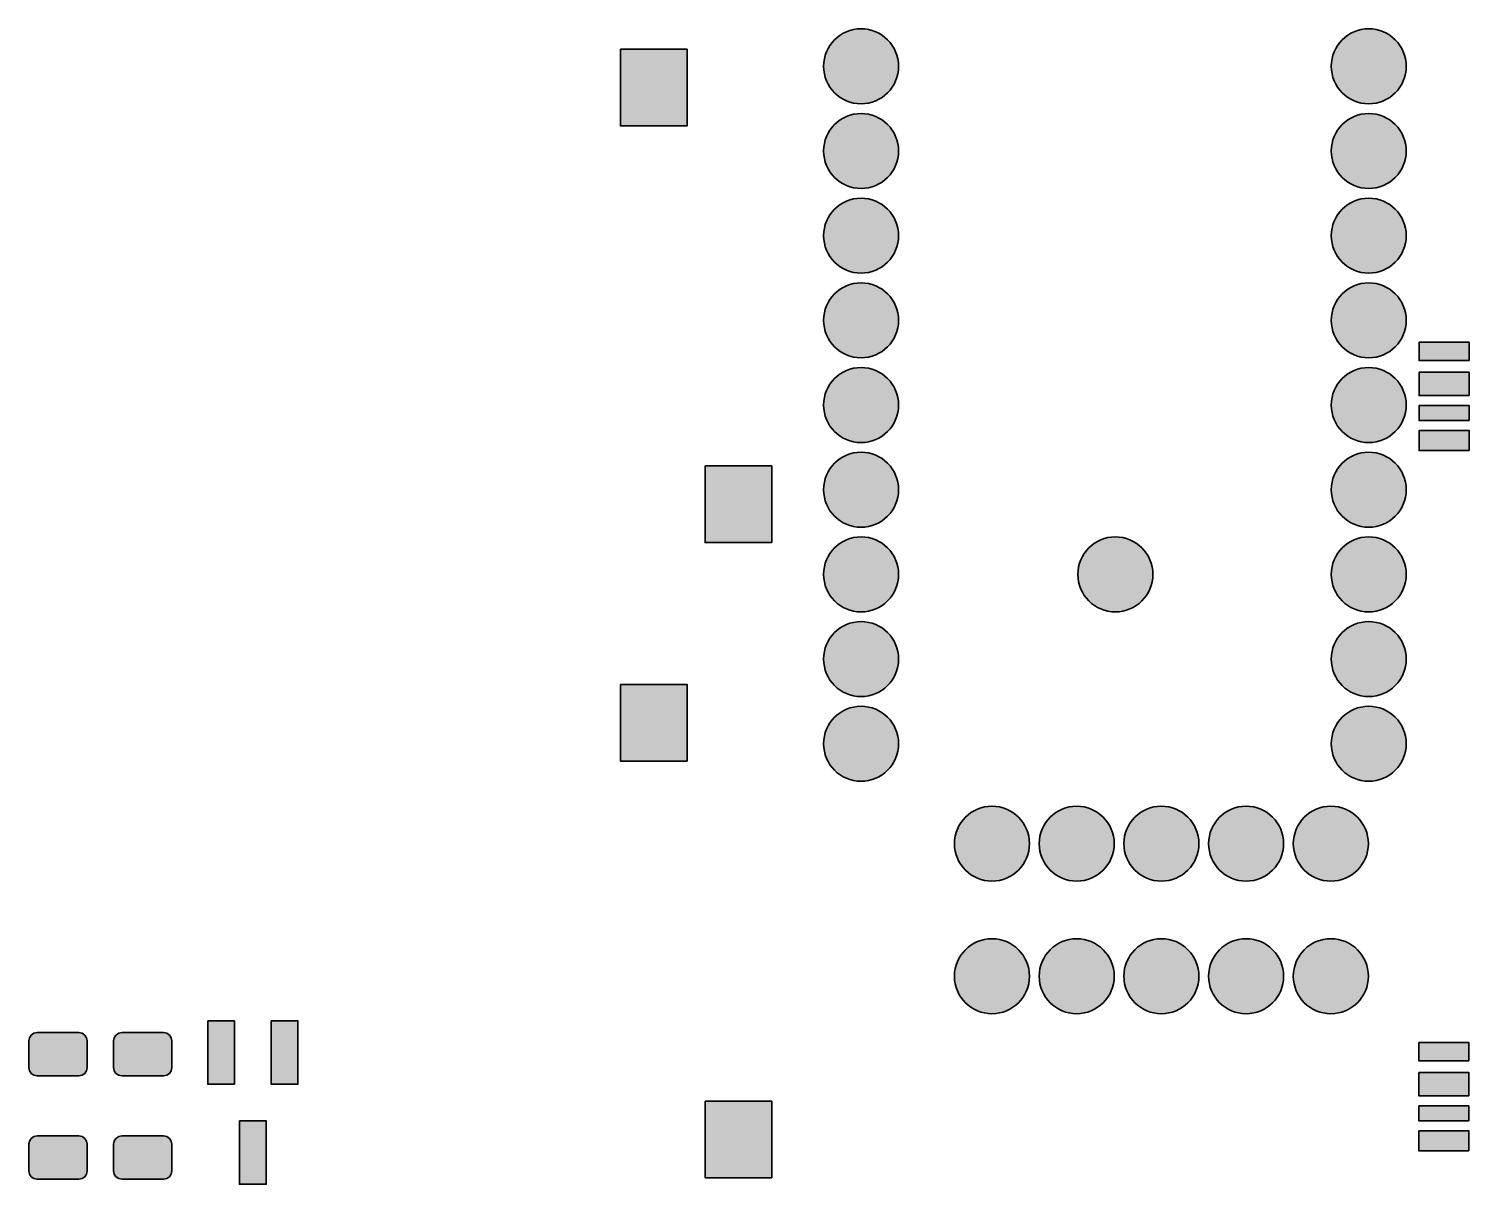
# Model space of a CAD drawing. Header units: inches. Extents: x 44 to 171, y 66 to 186.
# Drawn here: x 112.43 to 155.62, y 122.7 to 157.35 of the extents above; entities that cross this region are included whole.
import ezdxf

# ---------------------------------------------------------------- set-up
doc = ezdxf.new("R2010")
doc.units = ezdxf.units.IN
doc.header["$MEASUREMENT"] = 0
doc.layers.add('Layer 1', color=7, linetype='Continuous')

# ---------------------------------------------------------------- blocks, each defined once
blk = doc.blocks.new('block 7')
at = {"layer": 'Layer 1', "true_color": 0xffffff}
h = blk.add_hatch(color=7, dxfattribs=at)
h.dxf.hatch_style = 2
edge = h.paths.add_edge_path()
edge.add_spline(control_points=[(151.471, 130.059), (152.092, 130.059), (152.596, 129.555), (152.596, 128.934), (152.596, 128.312), (152.092, 127.809), (151.471, 127.809), (150.85, 127.809), (150.346, 128.312), (150.346, 128.934), (150.346, 129.555), (150.85, 130.059), (151.471, 130.059)], knot_values=[0, 0, 0, 0, 1, 1, 1, 2, 2, 2, 3, 3, 3, 4, 4, 4, 4], degree=3, periodic=1)
at = {"layer": 'Layer 1', "color": 7, "lineweight": 35, "true_color": 0xffffff}
blk.add_open_spline([(151.471, 130.059), (152.092, 130.059), (152.596, 129.555), (152.596, 128.934), (152.596, 128.312), (152.092, 127.809), (151.471, 127.809), (150.85, 127.809), (150.346, 128.312), (150.346, 128.934), (150.346, 129.555), (150.85, 130.059), (151.471, 130.059)], degree=3, knots=[0, 0, 0, 0, 1, 1, 1, 2, 2, 2, 3, 3, 3, 4, 4, 4, 4], dxfattribs=at)
blk = doc.blocks.new('block 8')
at = {"layer": 'Layer 1', "true_color": 0xffffff}
h = blk.add_hatch(color=7, dxfattribs=at)
h.dxf.hatch_style = 2
edge = h.paths.add_edge_path()
edge.add_spline(control_points=[(148.931, 130.059), (149.552, 130.059), (150.056, 129.555), (150.056, 128.934), (150.056, 128.312), (149.552, 127.809), (148.931, 127.809), (148.31, 127.809), (147.806, 128.312), (147.806, 128.934), (147.806, 129.555), (148.31, 130.059), (148.931, 130.059)], knot_values=[0, 0, 0, 0, 1, 1, 1, 2, 2, 2, 3, 3, 3, 4, 4, 4, 4], degree=3, periodic=1)
at = {"layer": 'Layer 1', "color": 7, "lineweight": 35, "true_color": 0xffffff}
blk.add_open_spline([(148.931, 130.059), (149.552, 130.059), (150.056, 129.555), (150.056, 128.934), (150.056, 128.312), (149.552, 127.809), (148.931, 127.809), (148.31, 127.809), (147.806, 128.312), (147.806, 128.934), (147.806, 129.555), (148.31, 130.059), (148.931, 130.059)], degree=3, knots=[0, 0, 0, 0, 1, 1, 1, 2, 2, 2, 3, 3, 3, 4, 4, 4, 4], dxfattribs=at)
blk = doc.blocks.new('block 9')
at = {"layer": 'Layer 1', "true_color": 0xffffff}
h = blk.add_hatch(color=7, dxfattribs=at)
h.dxf.hatch_style = 2
edge = h.paths.add_edge_path()
edge.add_spline(control_points=[(146.391, 130.059), (147.012, 130.059), (147.516, 129.555), (147.516, 128.934), (147.516, 128.312), (147.012, 127.809), (146.391, 127.809), (145.77, 127.809), (145.266, 128.312), (145.266, 128.934), (145.266, 129.555), (145.77, 130.059), (146.391, 130.059)], knot_values=[0, 0, 0, 0, 1, 1, 1, 2, 2, 2, 3, 3, 3, 4, 4, 4, 4], degree=3, periodic=1)
at = {"layer": 'Layer 1', "color": 7, "lineweight": 35, "true_color": 0xffffff}
blk.add_open_spline([(146.391, 130.059), (147.012, 130.059), (147.516, 129.555), (147.516, 128.934), (147.516, 128.312), (147.012, 127.809), (146.391, 127.809), (145.77, 127.809), (145.266, 128.312), (145.266, 128.934), (145.266, 129.555), (145.77, 130.059), (146.391, 130.059)], degree=3, knots=[0, 0, 0, 0, 1, 1, 1, 2, 2, 2, 3, 3, 3, 4, 4, 4, 4], dxfattribs=at)
blk = doc.blocks.new('block 10')
at = {"layer": 'Layer 1', "true_color": 0xffffff}
h = blk.add_hatch(color=7, dxfattribs=at)
h.dxf.hatch_style = 2
edge = h.paths.add_edge_path()
edge.add_spline(control_points=[(143.851, 130.059), (144.472, 130.059), (144.976, 129.555), (144.976, 128.934), (144.976, 128.312), (144.472, 127.809), (143.851, 127.809), (143.23, 127.809), (142.726, 128.312), (142.726, 128.934), (142.726, 129.555), (143.23, 130.059), (143.851, 130.059)], knot_values=[0, 0, 0, 0, 1, 1, 1, 2, 2, 2, 3, 3, 3, 4, 4, 4, 4], degree=3, periodic=1)
at = {"layer": 'Layer 1', "color": 7, "lineweight": 35, "true_color": 0xffffff}
blk.add_open_spline([(143.851, 130.059), (144.472, 130.059), (144.976, 129.555), (144.976, 128.934), (144.976, 128.312), (144.472, 127.809), (143.851, 127.809), (143.23, 127.809), (142.726, 128.312), (142.726, 128.934), (142.726, 129.555), (143.23, 130.059), (143.851, 130.059)], degree=3, knots=[0, 0, 0, 0, 1, 1, 1, 2, 2, 2, 3, 3, 3, 4, 4, 4, 4], dxfattribs=at)
blk = doc.blocks.new('block 11')
at = {"layer": 'Layer 1', "true_color": 0xffffff}
h = blk.add_hatch(color=7, dxfattribs=at)
h.dxf.hatch_style = 2
edge = h.paths.add_edge_path()
edge.add_spline(control_points=[(141.311, 130.059), (141.932, 130.059), (142.436, 129.555), (142.436, 128.934), (142.436, 128.312), (141.932, 127.809), (141.311, 127.809), (140.69, 127.809), (140.186, 128.312), (140.186, 128.934), (140.186, 129.555), (140.69, 130.059), (141.311, 130.059)], knot_values=[0, 0, 0, 0, 1, 1, 1, 2, 2, 2, 3, 3, 3, 4, 4, 4, 4], degree=3, periodic=1)
at = {"layer": 'Layer 1', "color": 7, "lineweight": 35, "true_color": 0xffffff}
blk.add_open_spline([(141.311, 130.059), (141.932, 130.059), (142.436, 129.555), (142.436, 128.934), (142.436, 128.312), (141.932, 127.809), (141.311, 127.809), (140.69, 127.809), (140.186, 128.312), (140.186, 128.934), (140.186, 129.555), (140.69, 130.059), (141.311, 130.059)], degree=3, knots=[0, 0, 0, 0, 1, 1, 1, 2, 2, 2, 3, 3, 3, 4, 4, 4, 4], dxfattribs=at)
blk = doc.blocks.new('block 12')
at = {"layer": 'Layer 1', "true_color": 0xffffff}
h = blk.add_hatch(color=7, dxfattribs=at)
h.dxf.hatch_style = 2
edge = h.paths.add_edge_path()
edge.add_spline(control_points=[(141.311, 134.035), (141.932, 134.035), (142.436, 133.531), (142.436, 132.91), (142.436, 132.289), (141.932, 131.785), (141.311, 131.785), (140.69, 131.785), (140.186, 132.289), (140.186, 132.91), (140.186, 133.531), (140.69, 134.035), (141.311, 134.035)], knot_values=[0, 0, 0, 0, 1, 1, 1, 2, 2, 2, 3, 3, 3, 4, 4, 4, 4], degree=3, periodic=1)
at = {"layer": 'Layer 1', "color": 7, "lineweight": 35, "true_color": 0xffffff}
blk.add_open_spline([(141.311, 134.035), (141.932, 134.035), (142.436, 133.531), (142.436, 132.91), (142.436, 132.289), (141.932, 131.785), (141.311, 131.785), (140.69, 131.785), (140.186, 132.289), (140.186, 132.91), (140.186, 133.531), (140.69, 134.035), (141.311, 134.035)], degree=3, knots=[0, 0, 0, 0, 1, 1, 1, 2, 2, 2, 3, 3, 3, 4, 4, 4, 4], dxfattribs=at)
blk = doc.blocks.new('block 13')
at = {"layer": 'Layer 1', "true_color": 0xffffff}
h = blk.add_hatch(color=7, dxfattribs=at)
h.dxf.hatch_style = 2
edge = h.paths.add_edge_path()
edge.add_spline(control_points=[(143.851, 134.035), (144.472, 134.035), (144.976, 133.531), (144.976, 132.91), (144.976, 132.289), (144.472, 131.785), (143.851, 131.785), (143.23, 131.785), (142.726, 132.289), (142.726, 132.91), (142.726, 133.531), (143.23, 134.035), (143.851, 134.035)], knot_values=[0, 0, 0, 0, 1, 1, 1, 2, 2, 2, 3, 3, 3, 4, 4, 4, 4], degree=3, periodic=1)
at = {"layer": 'Layer 1', "color": 7, "lineweight": 35, "true_color": 0xffffff}
blk.add_open_spline([(143.851, 134.035), (144.472, 134.035), (144.976, 133.531), (144.976, 132.91), (144.976, 132.289), (144.472, 131.785), (143.851, 131.785), (143.23, 131.785), (142.726, 132.289), (142.726, 132.91), (142.726, 133.531), (143.23, 134.035), (143.851, 134.035)], degree=3, knots=[0, 0, 0, 0, 1, 1, 1, 2, 2, 2, 3, 3, 3, 4, 4, 4, 4], dxfattribs=at)
blk = doc.blocks.new('block 14')
at = {"layer": 'Layer 1', "true_color": 0xffffff}
h = blk.add_hatch(color=7, dxfattribs=at)
h.dxf.hatch_style = 2
edge = h.paths.add_edge_path()
edge.add_spline(control_points=[(146.391, 134.035), (147.012, 134.035), (147.516, 133.531), (147.516, 132.91), (147.516, 132.289), (147.012, 131.785), (146.391, 131.785), (145.77, 131.785), (145.266, 132.289), (145.266, 132.91), (145.266, 133.531), (145.77, 134.035), (146.391, 134.035)], knot_values=[0, 0, 0, 0, 1, 1, 1, 2, 2, 2, 3, 3, 3, 4, 4, 4, 4], degree=3, periodic=1)
at = {"layer": 'Layer 1', "color": 7, "lineweight": 35, "true_color": 0xffffff}
blk.add_open_spline([(146.391, 134.035), (147.012, 134.035), (147.516, 133.531), (147.516, 132.91), (147.516, 132.289), (147.012, 131.785), (146.391, 131.785), (145.77, 131.785), (145.266, 132.289), (145.266, 132.91), (145.266, 133.531), (145.77, 134.035), (146.391, 134.035)], degree=3, knots=[0, 0, 0, 0, 1, 1, 1, 2, 2, 2, 3, 3, 3, 4, 4, 4, 4], dxfattribs=at)
blk = doc.blocks.new('block 15')
at = {"layer": 'Layer 1', "true_color": 0xffffff}
h = blk.add_hatch(color=7, dxfattribs=at)
h.dxf.hatch_style = 2
edge = h.paths.add_edge_path()
edge.add_spline(control_points=[(148.931, 134.035), (149.552, 134.035), (150.056, 133.531), (150.056, 132.91), (150.056, 132.289), (149.552, 131.785), (148.931, 131.785), (148.31, 131.785), (147.806, 132.289), (147.806, 132.91), (147.806, 133.531), (148.31, 134.035), (148.931, 134.035)], knot_values=[0, 0, 0, 0, 1, 1, 1, 2, 2, 2, 3, 3, 3, 4, 4, 4, 4], degree=3, periodic=1)
at = {"layer": 'Layer 1', "color": 7, "lineweight": 35, "true_color": 0xffffff}
blk.add_open_spline([(148.931, 134.035), (149.552, 134.035), (150.056, 133.531), (150.056, 132.91), (150.056, 132.289), (149.552, 131.785), (148.931, 131.785), (148.31, 131.785), (147.806, 132.289), (147.806, 132.91), (147.806, 133.531), (148.31, 134.035), (148.931, 134.035)], degree=3, knots=[0, 0, 0, 0, 1, 1, 1, 2, 2, 2, 3, 3, 3, 4, 4, 4, 4], dxfattribs=at)
blk = doc.blocks.new('block 16')
at = {"layer": 'Layer 1', "true_color": 0xffffff}
h = blk.add_hatch(color=7, dxfattribs=at)
h.dxf.hatch_style = 2
edge = h.paths.add_edge_path()
edge.add_spline(control_points=[(151.471, 134.035), (152.092, 134.035), (152.596, 133.531), (152.596, 132.91), (152.596, 132.289), (152.092, 131.785), (151.471, 131.785), (150.85, 131.785), (150.346, 132.289), (150.346, 132.91), (150.346, 133.531), (150.85, 134.035), (151.471, 134.035)], knot_values=[0, 0, 0, 0, 1, 1, 1, 2, 2, 2, 3, 3, 3, 4, 4, 4, 4], degree=3, periodic=1)
at = {"layer": 'Layer 1', "color": 7, "lineweight": 35, "true_color": 0xffffff}
blk.add_open_spline([(151.471, 134.035), (152.092, 134.035), (152.596, 133.531), (152.596, 132.91), (152.596, 132.289), (152.092, 131.785), (151.471, 131.785), (150.85, 131.785), (150.346, 132.289), (150.346, 132.91), (150.346, 133.531), (150.85, 134.035), (151.471, 134.035)], degree=3, knots=[0, 0, 0, 0, 1, 1, 1, 2, 2, 2, 3, 3, 3, 4, 4, 4, 4], dxfattribs=at)
blk = doc.blocks.new('block 20')
at = {"layer": 'Layer 1', "true_color": 0xffffff}
h = blk.add_hatch(color=7, dxfattribs=at)
h.dxf.hatch_style = 2
edge = h.paths.add_edge_path()
edge.add_spline(control_points=[(137.387, 157.351), (138.009, 157.351), (138.512, 156.847), (138.512, 156.226), (138.512, 155.605), (138.009, 155.101), (137.387, 155.101), (136.766, 155.101), (136.263, 155.605), (136.263, 156.226), (136.263, 156.847), (136.766, 157.351), (137.387, 157.351)], knot_values=[0, 0, 0, 0, 1, 1, 1, 2, 2, 2, 3, 3, 3, 4, 4, 4, 4], degree=3, periodic=1)
at = {"layer": 'Layer 1', "color": 7, "lineweight": 35, "true_color": 0xffffff}
blk.add_open_spline([(137.387, 157.351), (138.009, 157.351), (138.512, 156.847), (138.512, 156.226), (138.512, 155.605), (138.009, 155.101), (137.387, 155.101), (136.766, 155.101), (136.263, 155.605), (136.263, 156.226), (136.263, 156.847), (136.766, 157.351), (137.387, 157.351)], degree=3, knots=[0, 0, 0, 0, 1, 1, 1, 2, 2, 2, 3, 3, 3, 4, 4, 4, 4], dxfattribs=at)
blk = doc.blocks.new('block 21')
at = {"layer": 'Layer 1', "true_color": 0xffffff}
h = blk.add_hatch(color=7, dxfattribs=at)
h.dxf.hatch_style = 2
edge = h.paths.add_edge_path()
edge.add_spline(control_points=[(137.387, 154.811), (138.009, 154.811), (138.512, 154.307), (138.512, 153.686), (138.512, 153.065), (138.009, 152.561), (137.387, 152.561), (136.766, 152.561), (136.263, 153.065), (136.263, 153.686), (136.263, 154.307), (136.766, 154.811), (137.387, 154.811)], knot_values=[0, 0, 0, 0, 1, 1, 1, 2, 2, 2, 3, 3, 3, 4, 4, 4, 4], degree=3, periodic=1)
at = {"layer": 'Layer 1', "color": 7, "lineweight": 35, "true_color": 0xffffff}
blk.add_open_spline([(137.387, 154.811), (138.009, 154.811), (138.512, 154.307), (138.512, 153.686), (138.512, 153.065), (138.009, 152.561), (137.387, 152.561), (136.766, 152.561), (136.263, 153.065), (136.263, 153.686), (136.263, 154.307), (136.766, 154.811), (137.387, 154.811)], degree=3, knots=[0, 0, 0, 0, 1, 1, 1, 2, 2, 2, 3, 3, 3, 4, 4, 4, 4], dxfattribs=at)
blk = doc.blocks.new('block 22')
at = {"layer": 'Layer 1', "true_color": 0xffffff}
h = blk.add_hatch(color=7, dxfattribs=at)
h.dxf.hatch_style = 2
edge = h.paths.add_edge_path()
edge.add_spline(control_points=[(137.387, 152.271), (138.009, 152.271), (138.512, 151.767), (138.512, 151.146), (138.512, 150.525), (138.009, 150.021), (137.387, 150.021), (136.766, 150.021), (136.263, 150.525), (136.263, 151.146), (136.263, 151.767), (136.766, 152.271), (137.387, 152.271)], knot_values=[0, 0, 0, 0, 1, 1, 1, 2, 2, 2, 3, 3, 3, 4, 4, 4, 4], degree=3, periodic=1)
at = {"layer": 'Layer 1', "color": 7, "lineweight": 35, "true_color": 0xffffff}
blk.add_open_spline([(137.387, 152.271), (138.009, 152.271), (138.512, 151.767), (138.512, 151.146), (138.512, 150.525), (138.009, 150.021), (137.387, 150.021), (136.766, 150.021), (136.263, 150.525), (136.263, 151.146), (136.263, 151.767), (136.766, 152.271), (137.387, 152.271)], degree=3, knots=[0, 0, 0, 0, 1, 1, 1, 2, 2, 2, 3, 3, 3, 4, 4, 4, 4], dxfattribs=at)
blk = doc.blocks.new('block 23')
at = {"layer": 'Layer 1', "true_color": 0xffffff}
h = blk.add_hatch(color=7, dxfattribs=at)
h.dxf.hatch_style = 2
edge = h.paths.add_edge_path()
edge.add_spline(control_points=[(137.387, 149.731), (138.009, 149.731), (138.512, 149.227), (138.512, 148.606), (138.512, 147.985), (138.009, 147.481), (137.387, 147.481), (136.766, 147.481), (136.263, 147.985), (136.263, 148.606), (136.263, 149.227), (136.766, 149.731), (137.387, 149.731)], knot_values=[0, 0, 0, 0, 1, 1, 1, 2, 2, 2, 3, 3, 3, 4, 4, 4, 4], degree=3, periodic=1)
at = {"layer": 'Layer 1', "color": 7, "lineweight": 35, "true_color": 0xffffff}
blk.add_open_spline([(137.387, 149.731), (138.009, 149.731), (138.512, 149.227), (138.512, 148.606), (138.512, 147.985), (138.009, 147.481), (137.387, 147.481), (136.766, 147.481), (136.263, 147.985), (136.263, 148.606), (136.263, 149.227), (136.766, 149.731), (137.387, 149.731)], degree=3, knots=[0, 0, 0, 0, 1, 1, 1, 2, 2, 2, 3, 3, 3, 4, 4, 4, 4], dxfattribs=at)
blk = doc.blocks.new('block 24')
at = {"layer": 'Layer 1', "true_color": 0xffffff}
h = blk.add_hatch(color=7, dxfattribs=at)
h.dxf.hatch_style = 2
edge = h.paths.add_edge_path()
edge.add_spline(control_points=[(137.387, 147.191), (138.009, 147.191), (138.512, 146.687), (138.512, 146.066), (138.512, 145.445), (138.009, 144.941), (137.387, 144.941), (136.766, 144.941), (136.263, 145.445), (136.263, 146.066), (136.263, 146.687), (136.766, 147.191), (137.387, 147.191)], knot_values=[0, 0, 0, 0, 1, 1, 1, 2, 2, 2, 3, 3, 3, 4, 4, 4, 4], degree=3, periodic=1)
at = {"layer": 'Layer 1', "color": 7, "lineweight": 35, "true_color": 0xffffff}
blk.add_open_spline([(137.387, 147.191), (138.009, 147.191), (138.512, 146.687), (138.512, 146.066), (138.512, 145.445), (138.009, 144.941), (137.387, 144.941), (136.766, 144.941), (136.263, 145.445), (136.263, 146.066), (136.263, 146.687), (136.766, 147.191), (137.387, 147.191)], degree=3, knots=[0, 0, 0, 0, 1, 1, 1, 2, 2, 2, 3, 3, 3, 4, 4, 4, 4], dxfattribs=at)
blk = doc.blocks.new('block 25')
at = {"layer": 'Layer 1', "true_color": 0xffffff}
h = blk.add_hatch(color=7, dxfattribs=at)
h.dxf.hatch_style = 2
edge = h.paths.add_edge_path()
edge.add_spline(control_points=[(137.387, 144.651), (138.009, 144.651), (138.512, 144.147), (138.512, 143.526), (138.512, 142.905), (138.009, 142.401), (137.387, 142.401), (136.766, 142.401), (136.263, 142.905), (136.263, 143.526), (136.263, 144.147), (136.766, 144.651), (137.387, 144.651)], knot_values=[0, 0, 0, 0, 1, 1, 1, 2, 2, 2, 3, 3, 3, 4, 4, 4, 4], degree=3, periodic=1)
at = {"layer": 'Layer 1', "color": 7, "lineweight": 35, "true_color": 0xffffff}
blk.add_open_spline([(137.387, 144.651), (138.009, 144.651), (138.512, 144.147), (138.512, 143.526), (138.512, 142.905), (138.009, 142.401), (137.387, 142.401), (136.766, 142.401), (136.263, 142.905), (136.263, 143.526), (136.263, 144.147), (136.766, 144.651), (137.387, 144.651)], degree=3, knots=[0, 0, 0, 0, 1, 1, 1, 2, 2, 2, 3, 3, 3, 4, 4, 4, 4], dxfattribs=at)
blk = doc.blocks.new('block 26')
at = {"layer": 'Layer 1', "true_color": 0xffffff}
h = blk.add_hatch(color=7, dxfattribs=at)
h.dxf.hatch_style = 2
edge = h.paths.add_edge_path()
edge.add_spline(control_points=[(137.387, 142.111), (138.009, 142.111), (138.512, 141.607), (138.512, 140.986), (138.512, 140.365), (138.009, 139.861), (137.387, 139.861), (136.766, 139.861), (136.263, 140.365), (136.263, 140.986), (136.263, 141.607), (136.766, 142.111), (137.387, 142.111)], knot_values=[0, 0, 0, 0, 1, 1, 1, 2, 2, 2, 3, 3, 3, 4, 4, 4, 4], degree=3, periodic=1)
at = {"layer": 'Layer 1', "color": 7, "lineweight": 35, "true_color": 0xffffff}
blk.add_open_spline([(137.387, 142.111), (138.009, 142.111), (138.512, 141.607), (138.512, 140.986), (138.512, 140.365), (138.009, 139.861), (137.387, 139.861), (136.766, 139.861), (136.263, 140.365), (136.263, 140.986), (136.263, 141.607), (136.766, 142.111), (137.387, 142.111)], degree=3, knots=[0, 0, 0, 0, 1, 1, 1, 2, 2, 2, 3, 3, 3, 4, 4, 4, 4], dxfattribs=at)
blk = doc.blocks.new('block 27')
at = {"layer": 'Layer 1', "true_color": 0xffffff}
h = blk.add_hatch(color=7, dxfattribs=at)
h.dxf.hatch_style = 2
edge = h.paths.add_edge_path()
edge.add_spline(control_points=[(137.387, 139.571), (138.009, 139.571), (138.512, 139.067), (138.512, 138.446), (138.512, 137.825), (138.009, 137.321), (137.387, 137.321), (136.766, 137.321), (136.263, 137.825), (136.263, 138.446), (136.263, 139.067), (136.766, 139.571), (137.387, 139.571)], knot_values=[0, 0, 0, 0, 1, 1, 1, 2, 2, 2, 3, 3, 3, 4, 4, 4, 4], degree=3, periodic=1)
at = {"layer": 'Layer 1', "color": 7, "lineweight": 35, "true_color": 0xffffff}
blk.add_open_spline([(137.387, 139.571), (138.009, 139.571), (138.512, 139.067), (138.512, 138.446), (138.512, 137.825), (138.009, 137.321), (137.387, 137.321), (136.766, 137.321), (136.263, 137.825), (136.263, 138.446), (136.263, 139.067), (136.766, 139.571), (137.387, 139.571)], degree=3, knots=[0, 0, 0, 0, 1, 1, 1, 2, 2, 2, 3, 3, 3, 4, 4, 4, 4], dxfattribs=at)
blk = doc.blocks.new('block 28')
at = {"layer": 'Layer 1', "true_color": 0xffffff}
h = blk.add_hatch(color=7, dxfattribs=at)
h.dxf.hatch_style = 2
edge = h.paths.add_edge_path()
edge.add_spline(control_points=[(137.387, 137.031), (138.009, 137.031), (138.512, 136.527), (138.512, 135.906), (138.512, 135.285), (138.009, 134.781), (137.387, 134.781), (136.766, 134.781), (136.263, 135.285), (136.263, 135.906), (136.263, 136.527), (136.766, 137.031), (137.387, 137.031)], knot_values=[0, 0, 0, 0, 1, 1, 1, 2, 2, 2, 3, 3, 3, 4, 4, 4, 4], degree=3, periodic=1)
at = {"layer": 'Layer 1', "color": 7, "lineweight": 35, "true_color": 0xffffff}
blk.add_open_spline([(137.387, 137.031), (138.009, 137.031), (138.512, 136.527), (138.512, 135.906), (138.512, 135.285), (138.009, 134.781), (137.387, 134.781), (136.766, 134.781), (136.263, 135.285), (136.263, 135.906), (136.263, 136.527), (136.766, 137.031), (137.387, 137.031)], degree=3, knots=[0, 0, 0, 0, 1, 1, 1, 2, 2, 2, 3, 3, 3, 4, 4, 4, 4], dxfattribs=at)
blk = doc.blocks.new('block 29')
at = {"layer": 'Layer 1', "true_color": 0xffffff}
h = blk.add_hatch(color=7, dxfattribs=at)
h.dxf.hatch_style = 2
edge = h.paths.add_edge_path()
edge.add_spline(control_points=[(152.607, 137.031), (153.229, 137.031), (153.732, 136.527), (153.732, 135.906), (153.732, 135.285), (153.229, 134.781), (152.607, 134.781), (151.986, 134.781), (151.483, 135.285), (151.483, 135.906), (151.483, 136.527), (151.986, 137.031), (152.607, 137.031)], knot_values=[0, 0, 0, 0, 1, 1, 1, 2, 2, 2, 3, 3, 3, 4, 4, 4, 4], degree=3, periodic=1)
at = {"layer": 'Layer 1', "color": 7, "lineweight": 35, "true_color": 0xffffff}
blk.add_open_spline([(152.607, 137.031), (153.229, 137.031), (153.732, 136.527), (153.732, 135.906), (153.732, 135.285), (153.229, 134.781), (152.607, 134.781), (151.986, 134.781), (151.483, 135.285), (151.483, 135.906), (151.483, 136.527), (151.986, 137.031), (152.607, 137.031)], degree=3, knots=[0, 0, 0, 0, 1, 1, 1, 2, 2, 2, 3, 3, 3, 4, 4, 4, 4], dxfattribs=at)
blk = doc.blocks.new('block 30')
at = {"layer": 'Layer 1', "true_color": 0xffffff}
h = blk.add_hatch(color=7, dxfattribs=at)
h.dxf.hatch_style = 2
edge = h.paths.add_edge_path()
edge.add_spline(control_points=[(152.607, 139.571), (153.229, 139.571), (153.732, 139.067), (153.732, 138.446), (153.732, 137.825), (153.229, 137.321), (152.607, 137.321), (151.986, 137.321), (151.483, 137.825), (151.483, 138.446), (151.483, 139.067), (151.986, 139.571), (152.607, 139.571)], knot_values=[0, 0, 0, 0, 1, 1, 1, 2, 2, 2, 3, 3, 3, 4, 4, 4, 4], degree=3, periodic=1)
at = {"layer": 'Layer 1', "color": 7, "lineweight": 35, "true_color": 0xffffff}
blk.add_open_spline([(152.607, 139.571), (153.229, 139.571), (153.732, 139.067), (153.732, 138.446), (153.732, 137.825), (153.229, 137.321), (152.607, 137.321), (151.986, 137.321), (151.483, 137.825), (151.483, 138.446), (151.483, 139.067), (151.986, 139.571), (152.607, 139.571)], degree=3, knots=[0, 0, 0, 0, 1, 1, 1, 2, 2, 2, 3, 3, 3, 4, 4, 4, 4], dxfattribs=at)
blk = doc.blocks.new('block 31')
at = {"layer": 'Layer 1', "true_color": 0xffffff}
h = blk.add_hatch(color=7, dxfattribs=at)
h.dxf.hatch_style = 2
edge = h.paths.add_edge_path()
edge.add_spline(control_points=[(152.607, 142.111), (153.229, 142.111), (153.732, 141.607), (153.732, 140.986), (153.732, 140.365), (153.229, 139.861), (152.607, 139.861), (151.986, 139.861), (151.483, 140.365), (151.483, 140.986), (151.483, 141.607), (151.986, 142.111), (152.607, 142.111)], knot_values=[0, 0, 0, 0, 1, 1, 1, 2, 2, 2, 3, 3, 3, 4, 4, 4, 4], degree=3, periodic=1)
at = {"layer": 'Layer 1', "color": 7, "lineweight": 35, "true_color": 0xffffff}
blk.add_open_spline([(152.607, 142.111), (153.229, 142.111), (153.732, 141.607), (153.732, 140.986), (153.732, 140.365), (153.229, 139.861), (152.607, 139.861), (151.986, 139.861), (151.483, 140.365), (151.483, 140.986), (151.483, 141.607), (151.986, 142.111), (152.607, 142.111)], degree=3, knots=[0, 0, 0, 0, 1, 1, 1, 2, 2, 2, 3, 3, 3, 4, 4, 4, 4], dxfattribs=at)
blk = doc.blocks.new('block 32')
at = {"layer": 'Layer 1', "true_color": 0xffffff}
h = blk.add_hatch(color=7, dxfattribs=at)
h.dxf.hatch_style = 2
edge = h.paths.add_edge_path()
edge.add_spline(control_points=[(152.607, 144.651), (153.229, 144.651), (153.732, 144.147), (153.732, 143.526), (153.732, 142.905), (153.229, 142.401), (152.607, 142.401), (151.986, 142.401), (151.483, 142.905), (151.483, 143.526), (151.483, 144.147), (151.986, 144.651), (152.607, 144.651)], knot_values=[0, 0, 0, 0, 1, 1, 1, 2, 2, 2, 3, 3, 3, 4, 4, 4, 4], degree=3, periodic=1)
at = {"layer": 'Layer 1', "color": 7, "lineweight": 35, "true_color": 0xffffff}
blk.add_open_spline([(152.607, 144.651), (153.229, 144.651), (153.732, 144.147), (153.732, 143.526), (153.732, 142.905), (153.229, 142.401), (152.607, 142.401), (151.986, 142.401), (151.483, 142.905), (151.483, 143.526), (151.483, 144.147), (151.986, 144.651), (152.607, 144.651)], degree=3, knots=[0, 0, 0, 0, 1, 1, 1, 2, 2, 2, 3, 3, 3, 4, 4, 4, 4], dxfattribs=at)
blk = doc.blocks.new('block 33')
at = {"layer": 'Layer 1', "true_color": 0xffffff}
h = blk.add_hatch(color=7, dxfattribs=at)
h.dxf.hatch_style = 2
edge = h.paths.add_edge_path()
edge.add_spline(control_points=[(152.607, 147.191), (153.229, 147.191), (153.732, 146.687), (153.732, 146.066), (153.732, 145.445), (153.229, 144.941), (152.607, 144.941), (151.986, 144.941), (151.483, 145.445), (151.483, 146.066), (151.483, 146.687), (151.986, 147.191), (152.607, 147.191)], knot_values=[0, 0, 0, 0, 1, 1, 1, 2, 2, 2, 3, 3, 3, 4, 4, 4, 4], degree=3, periodic=1)
at = {"layer": 'Layer 1', "color": 7, "lineweight": 35, "true_color": 0xffffff}
blk.add_open_spline([(152.607, 147.191), (153.229, 147.191), (153.732, 146.687), (153.732, 146.066), (153.732, 145.445), (153.229, 144.941), (152.607, 144.941), (151.986, 144.941), (151.483, 145.445), (151.483, 146.066), (151.483, 146.687), (151.986, 147.191), (152.607, 147.191)], degree=3, knots=[0, 0, 0, 0, 1, 1, 1, 2, 2, 2, 3, 3, 3, 4, 4, 4, 4], dxfattribs=at)
blk = doc.blocks.new('block 34')
at = {"layer": 'Layer 1', "true_color": 0xffffff}
h = blk.add_hatch(color=7, dxfattribs=at)
h.dxf.hatch_style = 2
edge = h.paths.add_edge_path()
edge.add_spline(control_points=[(152.607, 149.731), (153.229, 149.731), (153.732, 149.227), (153.732, 148.606), (153.732, 147.985), (153.229, 147.481), (152.607, 147.481), (151.986, 147.481), (151.483, 147.985), (151.483, 148.606), (151.483, 149.227), (151.986, 149.731), (152.607, 149.731)], knot_values=[0, 0, 0, 0, 1, 1, 1, 2, 2, 2, 3, 3, 3, 4, 4, 4, 4], degree=3, periodic=1)
at = {"layer": 'Layer 1', "color": 7, "lineweight": 35, "true_color": 0xffffff}
blk.add_open_spline([(152.607, 149.731), (153.229, 149.731), (153.732, 149.227), (153.732, 148.606), (153.732, 147.985), (153.229, 147.481), (152.607, 147.481), (151.986, 147.481), (151.483, 147.985), (151.483, 148.606), (151.483, 149.227), (151.986, 149.731), (152.607, 149.731)], degree=3, knots=[0, 0, 0, 0, 1, 1, 1, 2, 2, 2, 3, 3, 3, 4, 4, 4, 4], dxfattribs=at)
blk = doc.blocks.new('block 35')
at = {"layer": 'Layer 1', "true_color": 0xffffff}
h = blk.add_hatch(color=7, dxfattribs=at)
h.dxf.hatch_style = 2
edge = h.paths.add_edge_path()
edge.add_spline(control_points=[(152.607, 152.271), (153.229, 152.271), (153.732, 151.767), (153.732, 151.146), (153.732, 150.525), (153.229, 150.021), (152.607, 150.021), (151.986, 150.021), (151.483, 150.525), (151.483, 151.146), (151.483, 151.767), (151.986, 152.271), (152.607, 152.271)], knot_values=[0, 0, 0, 0, 1, 1, 1, 2, 2, 2, 3, 3, 3, 4, 4, 4, 4], degree=3, periodic=1)
at = {"layer": 'Layer 1', "color": 7, "lineweight": 35, "true_color": 0xffffff}
blk.add_open_spline([(152.607, 152.271), (153.229, 152.271), (153.732, 151.767), (153.732, 151.146), (153.732, 150.525), (153.229, 150.021), (152.607, 150.021), (151.986, 150.021), (151.483, 150.525), (151.483, 151.146), (151.483, 151.767), (151.986, 152.271), (152.607, 152.271)], degree=3, knots=[0, 0, 0, 0, 1, 1, 1, 2, 2, 2, 3, 3, 3, 4, 4, 4, 4], dxfattribs=at)
blk = doc.blocks.new('block 36')
at = {"layer": 'Layer 1', "true_color": 0xffffff}
h = blk.add_hatch(color=7, dxfattribs=at)
h.dxf.hatch_style = 2
edge = h.paths.add_edge_path()
edge.add_spline(control_points=[(152.607, 154.811), (153.229, 154.811), (153.732, 154.307), (153.732, 153.686), (153.732, 153.065), (153.229, 152.561), (152.607, 152.561), (151.986, 152.561), (151.483, 153.065), (151.483, 153.686), (151.483, 154.307), (151.986, 154.811), (152.607, 154.811)], knot_values=[0, 0, 0, 0, 1, 1, 1, 2, 2, 2, 3, 3, 3, 4, 4, 4, 4], degree=3, periodic=1)
at = {"layer": 'Layer 1', "color": 7, "lineweight": 35, "true_color": 0xffffff}
blk.add_open_spline([(152.607, 154.811), (153.229, 154.811), (153.732, 154.307), (153.732, 153.686), (153.732, 153.065), (153.229, 152.561), (152.607, 152.561), (151.986, 152.561), (151.483, 153.065), (151.483, 153.686), (151.483, 154.307), (151.986, 154.811), (152.607, 154.811)], degree=3, knots=[0, 0, 0, 0, 1, 1, 1, 2, 2, 2, 3, 3, 3, 4, 4, 4, 4], dxfattribs=at)
blk = doc.blocks.new('block 37')
at = {"layer": 'Layer 1', "true_color": 0xffffff}
h = blk.add_hatch(color=7, dxfattribs=at)
h.dxf.hatch_style = 2
edge = h.paths.add_edge_path()
edge.add_spline(control_points=[(152.607, 157.351), (153.229, 157.351), (153.732, 156.847), (153.732, 156.226), (153.732, 155.605), (153.229, 155.101), (152.607, 155.101), (151.986, 155.101), (151.483, 155.605), (151.483, 156.226), (151.483, 156.847), (151.986, 157.351), (152.607, 157.351)], knot_values=[0, 0, 0, 0, 1, 1, 1, 2, 2, 2, 3, 3, 3, 4, 4, 4, 4], degree=3, periodic=1)
at = {"layer": 'Layer 1', "color": 7, "lineweight": 35, "true_color": 0xffffff}
blk.add_open_spline([(152.607, 157.351), (153.229, 157.351), (153.732, 156.847), (153.732, 156.226), (153.732, 155.605), (153.229, 155.101), (152.607, 155.101), (151.986, 155.101), (151.483, 155.605), (151.483, 156.226), (151.483, 156.847), (151.986, 157.351), (152.607, 157.351)], degree=3, knots=[0, 0, 0, 0, 1, 1, 1, 2, 2, 2, 3, 3, 3, 4, 4, 4, 4], dxfattribs=at)
blk = doc.blocks.new('block 41')
at = {"layer": 'Layer 1', "true_color": 0xffffff}
h = blk.add_hatch(color=7, dxfattribs=at)
h.dxf.hatch_style = 2
edge = h.paths.add_edge_path()
edge.add_spline(control_points=[(145.01, 142.111), (145.632, 142.111), (146.135, 141.607), (146.135, 140.986), (146.135, 140.365), (145.632, 139.861), (145.01, 139.861), (144.389, 139.861), (143.885, 140.365), (143.885, 140.986), (143.885, 141.607), (144.389, 142.111), (145.01, 142.111)], knot_values=[0, 0, 0, 0, 1, 1, 1, 2, 2, 2, 3, 3, 3, 4, 4, 4, 4], degree=3, periodic=1)
at = {"layer": 'Layer 1', "color": 7, "lineweight": 35, "true_color": 0xffffff}
blk.add_open_spline([(145.01, 142.111), (145.632, 142.111), (146.135, 141.607), (146.135, 140.986), (146.135, 140.365), (145.632, 139.861), (145.01, 139.861), (144.389, 139.861), (143.885, 140.365), (143.885, 140.986), (143.885, 141.607), (144.389, 142.111), (145.01, 142.111)], degree=3, knots=[0, 0, 0, 0, 1, 1, 1, 2, 2, 2, 3, 3, 3, 4, 4, 4, 4], dxfattribs=at)
blk = doc.blocks.new('block 47')
at = {"layer": 'Layer 1', "true_color": 0xffffff}
h = blk.add_hatch(color=7, dxfattribs=at)
h.dxf.hatch_style = 2
h.paths.add_polyline_path([(117.801, 127.596), (118.601, 127.596), (118.601, 125.696), (117.801, 125.696)])
h = blk.add_hatch(color=7, dxfattribs=at)
h.dxf.hatch_style = 2
h.paths.add_polyline_path([(119.701, 127.596), (120.501, 127.596), (120.501, 125.696), (119.701, 125.696)])
h = blk.add_hatch(color=7, dxfattribs=at)
h.dxf.hatch_style = 2
h.paths.add_polyline_path([(118.751, 124.596), (119.551, 124.596), (119.551, 122.696), (118.751, 122.696)])
at = {"layer": 'Layer 1', "color": 7, "lineweight": 35, "true_color": 0xffffff}
for points in [[(117.801, 127.596), (118.601, 127.596), (118.601, 125.696), (117.801, 125.696), (117.801, 127.596)], [(119.701, 127.596), (120.501, 127.596), (120.501, 125.696), (119.701, 125.696), (119.701, 127.596)], [(118.751, 124.596), (119.551, 124.596), (119.551, 122.696), (118.751, 122.696), (118.751, 124.596)]]:
    blk.add_lwpolyline(points, dxfattribs=at)
blk = doc.blocks.new('block 70')
at = {"layer": 'Layer 1', "true_color": 0xffffff}
h = blk.add_hatch(color=7, dxfattribs=at)
h.dxf.hatch_style = 2
h.paths.add_polyline_path([(113.934, 127.244), (114.03, 127.225), (114.111, 127.171), (114.165, 127.09), (114.184, 126.994), (114.184, 126.194), (114.165, 126.099), (114.111, 126.017), (114.03, 125.963), (113.934, 125.944), (112.684, 125.944), (112.589, 125.963), (112.508, 126.017), (112.453, 126.099), (112.434, 126.194), (112.434, 126.994), (112.453, 127.09), (112.508, 127.171), (112.589, 127.225), (112.684, 127.244)])
h = blk.add_hatch(color=7, dxfattribs=at)
h.dxf.hatch_style = 2
h.paths.add_polyline_path([(113.934, 124.144), (114.03, 124.125), (114.111, 124.071), (114.165, 123.99), (114.184, 123.894), (114.184, 123.094), (114.165, 122.999), (114.111, 122.917), (114.03, 122.863), (113.934, 122.844), (112.684, 122.844), (112.589, 122.863), (112.508, 122.917), (112.453, 122.999), (112.434, 123.094), (112.434, 123.894), (112.453, 123.99), (112.508, 124.071), (112.589, 124.125), (112.684, 124.144)])
at = {"layer": 'Layer 1', "color": 7, "lineweight": 35, "true_color": 0xffffff}
for points in [[(113.934, 127.244), (114.03, 127.225), (114.111, 127.171), (114.165, 127.09), (114.184, 126.994), (114.184, 126.194), (114.165, 126.099), (114.111, 126.017), (114.03, 125.963), (113.934, 125.944), (112.684, 125.944), (112.589, 125.963), (112.508, 126.017), (112.453, 126.099), (112.434, 126.194), (112.434, 126.994), (112.453, 127.09), (112.508, 127.171), (112.589, 127.225), (112.684, 127.244), (113.934, 127.244)], [(113.934, 124.144), (114.03, 124.125), (114.111, 124.071), (114.165, 123.99), (114.184, 123.894), (114.184, 123.094), (114.165, 122.999), (114.111, 122.917), (114.03, 122.863), (113.934, 122.844), (112.684, 122.844), (112.589, 122.863), (112.508, 122.917), (112.453, 122.999), (112.434, 123.094), (112.434, 123.894), (112.453, 123.99), (112.508, 124.071), (112.589, 124.125), (112.684, 124.144), (113.934, 124.144)]]:
    blk.add_lwpolyline(points, dxfattribs=at)
blk = doc.blocks.new('block 77')
at = {"layer": 'Layer 1', "true_color": 0xffffff}
h = blk.add_hatch(color=7, dxfattribs=at)
h.dxf.hatch_style = 2
h.paths.add_polyline_path([(155.613, 126.392), (154.113, 126.392), (154.113, 126.942), (155.613, 126.942)])
h = blk.add_hatch(color=7, dxfattribs=at)
h.dxf.hatch_style = 2
h.paths.add_polyline_path([(155.613, 125.342), (154.113, 125.342), (154.113, 126.042), (155.613, 126.042)])
h = blk.add_hatch(color=7, dxfattribs=at)
h.dxf.hatch_style = 2
h.paths.add_polyline_path([(155.613, 124.593), (154.113, 124.593), (154.113, 125.043), (155.613, 125.043)])
h = blk.add_hatch(color=7, dxfattribs=at)
h.dxf.hatch_style = 2
h.paths.add_polyline_path([(155.613, 123.692), (154.113, 123.692), (154.113, 124.292), (155.613, 124.292)])
at = {"layer": 'Layer 1', "color": 7, "lineweight": 35, "true_color": 0xffffff}
for points in [[(155.613, 126.392), (154.113, 126.392), (154.113, 126.942), (155.613, 126.942), (155.613, 126.392)], [(155.613, 125.342), (154.113, 125.342), (154.113, 126.042), (155.613, 126.042), (155.613, 125.342)], [(155.613, 124.593), (154.113, 124.593), (154.113, 125.043), (155.613, 125.043), (155.613, 124.593)], [(155.613, 123.692), (154.113, 123.692), (154.113, 124.292), (155.613, 124.292), (155.613, 123.692)]]:
    blk.add_lwpolyline(points, dxfattribs=at)
blk = doc.blocks.new('block 78')
at = {"layer": 'Layer 1', "true_color": 0xffffff}
h = blk.add_hatch(color=7, dxfattribs=at)
h.dxf.hatch_style = 2
h.paths.add_polyline_path([(130.171, 156.738), (132.171, 156.738), (132.171, 154.438), (130.171, 154.438)])
h = blk.add_hatch(color=7, dxfattribs=at)
h.dxf.hatch_style = 2
h.paths.add_polyline_path([(132.711, 144.238), (134.711, 144.238), (134.711, 141.938), (132.711, 141.938)])
at = {"layer": 'Layer 1', "color": 7, "lineweight": 35, "true_color": 0xffffff}
for points in [[(130.171, 156.738), (132.171, 156.738), (132.171, 154.438), (130.171, 154.438), (130.171, 156.738)], [(132.711, 144.238), (134.711, 144.238), (134.711, 141.938), (132.711, 141.938), (132.711, 144.238)]]:
    blk.add_lwpolyline(points, dxfattribs=at)
blk = doc.blocks.new('block 96')
at = {"layer": 'Layer 1', "true_color": 0xffffff}
h = blk.add_hatch(color=7, dxfattribs=at)
h.dxf.hatch_style = 2
h.paths.add_polyline_path([(130.171, 137.688), (132.171, 137.688), (132.171, 135.388), (130.171, 135.388)])
h = blk.add_hatch(color=7, dxfattribs=at)
h.dxf.hatch_style = 2
h.paths.add_polyline_path([(132.711, 125.188), (134.711, 125.188), (134.711, 122.888), (132.711, 122.888)])
at = {"layer": 'Layer 1', "color": 7, "lineweight": 35, "true_color": 0xffffff}
for points in [[(130.171, 137.688), (132.171, 137.688), (132.171, 135.388), (130.171, 135.388), (130.171, 137.688)], [(132.711, 125.188), (134.711, 125.188), (134.711, 122.888), (132.711, 122.888), (132.711, 125.188)]]:
    blk.add_lwpolyline(points, dxfattribs=at)
blk = doc.blocks.new('block 100')
at = {"layer": 'Layer 1', "true_color": 0xffffff}
h = blk.add_hatch(color=7, dxfattribs=at)
h.dxf.hatch_style = 2
h.paths.add_polyline_path([(116.474, 127.244), (116.57, 127.225), (116.651, 127.171), (116.705, 127.09), (116.724, 126.994), (116.724, 126.194), (116.705, 126.099), (116.651, 126.017), (116.57, 125.963), (116.474, 125.944), (115.224, 125.944), (115.129, 125.963), (115.048, 126.017), (114.993, 126.099), (114.974, 126.194), (114.974, 126.994), (114.993, 127.09), (115.048, 127.171), (115.129, 127.225), (115.224, 127.244)])
h = blk.add_hatch(color=7, dxfattribs=at)
h.dxf.hatch_style = 2
h.paths.add_polyline_path([(116.474, 124.144), (116.57, 124.125), (116.651, 124.071), (116.705, 123.99), (116.724, 123.894), (116.724, 123.094), (116.705, 122.999), (116.651, 122.917), (116.57, 122.863), (116.474, 122.844), (115.224, 122.844), (115.129, 122.863), (115.048, 122.917), (114.993, 122.999), (114.974, 123.094), (114.974, 123.894), (114.993, 123.99), (115.048, 124.071), (115.129, 124.125), (115.224, 124.144)])
at = {"layer": 'Layer 1', "color": 7, "lineweight": 35, "true_color": 0xffffff}
for points in [[(116.474, 127.244), (116.57, 127.225), (116.651, 127.171), (116.705, 127.09), (116.724, 126.994), (116.724, 126.194), (116.705, 126.099), (116.651, 126.017), (116.57, 125.963), (116.474, 125.944), (115.224, 125.944), (115.129, 125.963), (115.048, 126.017), (114.993, 126.099), (114.974, 126.194), (114.974, 126.994), (114.993, 127.09), (115.048, 127.171), (115.129, 127.225), (115.224, 127.244), (116.474, 127.244)], [(116.474, 124.144), (116.57, 124.125), (116.651, 124.071), (116.705, 123.99), (116.724, 123.894), (116.724, 123.094), (116.705, 122.999), (116.651, 122.917), (116.57, 122.863), (116.474, 122.844), (115.224, 122.844), (115.129, 122.863), (115.048, 122.917), (114.993, 122.999), (114.974, 123.094), (114.974, 123.894), (114.993, 123.99), (115.048, 124.071), (115.129, 124.125), (115.224, 124.144), (116.474, 124.144)]]:
    blk.add_lwpolyline(points, dxfattribs=at)
blk = doc.blocks.new('block 110')
at = {"layer": 'Layer 1', "true_color": 0xffffff}
h = blk.add_hatch(color=7, dxfattribs=at)
h.dxf.hatch_style = 2
h.paths.add_polyline_path([(155.619, 147.398), (154.119, 147.398), (154.119, 147.948), (155.619, 147.948)])
h = blk.add_hatch(color=7, dxfattribs=at)
h.dxf.hatch_style = 2
h.paths.add_polyline_path([(155.619, 146.348), (154.119, 146.348), (154.119, 147.048), (155.619, 147.048)])
h = blk.add_hatch(color=7, dxfattribs=at)
h.dxf.hatch_style = 2
h.paths.add_polyline_path([(155.619, 145.599), (154.119, 145.599), (154.119, 146.049), (155.619, 146.049)])
h = blk.add_hatch(color=7, dxfattribs=at)
h.dxf.hatch_style = 2
h.paths.add_polyline_path([(155.619, 144.698), (154.119, 144.698), (154.119, 145.298), (155.619, 145.298)])
at = {"layer": 'Layer 1', "color": 7, "lineweight": 35, "true_color": 0xffffff}
for points in [[(155.619, 147.398), (154.119, 147.398), (154.119, 147.948), (155.619, 147.948), (155.619, 147.398)], [(155.619, 146.348), (154.119, 146.348), (154.119, 147.048), (155.619, 147.048), (155.619, 146.348)], [(155.619, 145.599), (154.119, 145.599), (154.119, 146.049), (155.619, 146.049), (155.619, 145.599)], [(155.619, 144.698), (154.119, 144.698), (154.119, 145.298), (155.619, 145.298), (155.619, 144.698)]]:
    blk.add_lwpolyline(points, dxfattribs=at)
blk = doc.blocks.new('block 5')
at = {"layer": 'Layer 1'}
for name in ['block 20', 'block 37', 'block 78', 'block 21', 'block 36', 'block 22', 'block 35', 'block 23', 'block 34', 'block 110', 'block 24', 'block 33', 'block 25', 'block 32', 'block 26', 'block 41', 'block 31', 'block 27', 'block 30', 'block 96', 'block 28', 'block 29', 'block 12', 'block 13', 'block 14', 'block 15', 'block 16', 'block 11', 'block 10', 'block 9', 'block 8', 'block 7', 'block 47', 'block 70', 'block 100', 'block 77']:
    blk.add_blockref(name, (0, 0), dxfattribs=at)

msp = doc.modelspace()

# ---------------------------------------------------------------- block references
at = {"layer": 'Layer 1'}
msp.add_blockref('block 5', (0, 0), dxfattribs=at)

doc.saveas('drawing.dxf')
